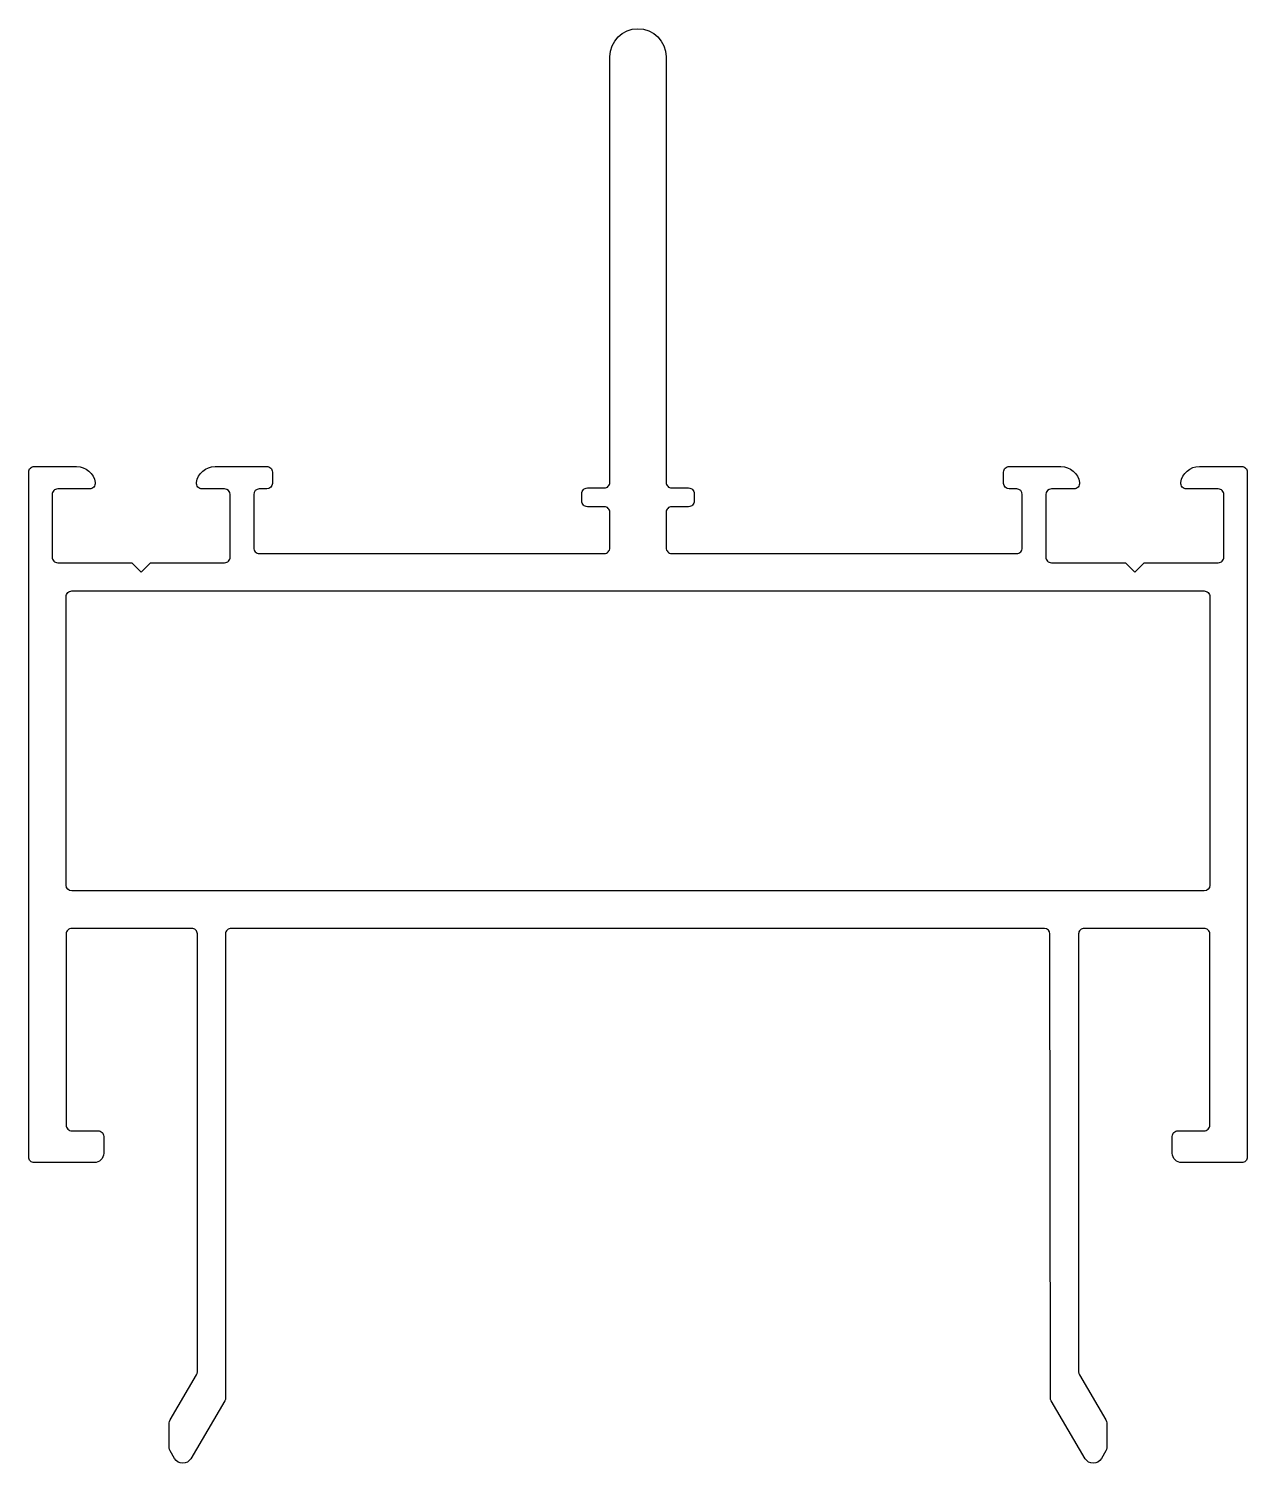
# Model space of a CAD drawing. Extents: x 700.7 to 765.7, y 503.8 to 580.4.
import ezdxf

# ---------------------------------------------------------------- set-up
doc = ezdxf.new("R2010")
doc.units = 0
doc.layers.get('0').update_dxf_attribs({"linetype": 'CONTINUOUS'})

msp = doc.modelspace()

# ---------------------------------------------------------------- linework, layer by layer
at = {"color": 0}
for points in [[(709.707, 532.06, 0.414214), (709.407, 532.36), (703.007, 532.36, 0.414214), (702.707, 532.06), (702.707, 521.86, 0.414214), (703.007, 521.56), (704.407, 521.56, -0.414214), (704.707, 521.26), (704.707, 520.36, -0.414214), (704.207, 519.86), (701.007, 519.86, -0.414214), (700.707, 520.16), (700.707, 556.703, -0.414214), (701.007, 557.003), (703.262, 557.003, -0.372825), (704.252, 556.146, -0.457766), (703.955, 555.803), (702.257, 555.803, 0.414214), (701.957, 555.503), (701.957, 552.167, 0.414214), (702.257, 551.867), (706.207, 551.867), (706.707, 551.367), (707.207, 551.867), (711.157, 551.867, 0.414214), (711.457, 552.167), (711.457, 555.503, 0.414213), (711.157, 555.803), (709.955, 555.803, -0.45685), (709.658, 556.146, -0.374039), (710.648, 557.003), (713.407, 557.003, -0.414214), (713.707, 556.703), (713.707, 556.103, -0.414211), (713.407, 555.803), (713.007, 555.803, 0.414212), (712.707, 555.503), (712.707, 552.66, 0.414215), (713.007, 552.36), (731.407, 552.36, 0.414214), (731.707, 552.66), (731.707, 554.557, 0.414214), (731.407, 554.857), (730.507, 554.857, -0.414214), (730.207, 555.157), (730.207, 555.557, -0.414214), (730.507, 555.857), (731.407, 555.857, 0.414214), (731.707, 556.157), (731.707, 578.86, -1), (734.707, 578.86), (734.707, 556.157, 0.414214), (735.007, 555.857), (735.907, 555.857, -0.414214), (736.207, 555.557), (736.207, 555.157, -0.414214), (735.907, 554.857), (735.007, 554.857, 0.414214), (734.707, 554.557), (734.707, 552.66, 0.414214), (735.007, 552.36), (753.407, 552.36, 0.414215), (753.707, 552.66), (753.707, 555.503, 0.414212), (753.407, 555.803), (753.007, 555.803, -0.414211), (752.707, 556.103), (752.707, 556.703, -0.414214), (753.007, 557.003), (755.767, 557.003, -0.372825), (756.756, 556.146, -0.456342), (756.46, 555.803), (755.257, 555.803, 0.414213), (754.957, 555.503), (754.957, 552.167, 0.414214), (755.257, 551.867), (759.207, 551.867), (759.707, 551.367), (760.207, 551.867), (764.157, 551.867, 0.414214), (764.457, 552.167), (764.457, 555.503, 0.414214), (764.157, 555.803), (762.46, 555.803, -0.45685), (762.163, 556.146, -0.375602), (763.152, 557.003), (765.407, 557.003, -0.414214), (765.707, 556.703), (765.707, 520.16, -0.414217), (765.407, 519.86), (762.207, 519.86, -0.414214), (761.707, 520.36), (761.707, 521.26, -0.414214), (762.007, 521.56), (763.407, 521.56, 0.414214), (763.707, 521.86), (763.707, 532.06, 0.414214), (763.407, 532.36), (757.007, 532.36, 0.414214), (756.707, 532.06), (756.707, 508.692, 0.13372), (756.749, 508.54), (758.166, 506.131, -0.13372), (758.207, 505.978), (758.207, 504.64, -0.131652), (758.167, 504.49), (757.924, 504.069, -0.574645), (757.06, 504.066), (755.249, 507.145, -0.133467), (755.207, 507.297), (755.183, 532.06, 0.413923), (754.883, 532.36), (711.507, 532.36, 0.414214), (711.207, 532.06), (711.207, 507.297, -0.13372), (711.166, 507.145), (709.355, 504.066, -0.574645), (708.491, 504.069), (708.247, 504.49, -0.131652), (708.207, 504.64), (708.207, 505.978, -0.13372), (708.249, 506.131), (709.666, 508.54, 0.13372), (709.707, 508.692)], [(703.007, 534.36, -0.414213), (702.707, 534.66), (702.707, 550.06, -0.414214), (703.007, 550.36), (763.407, 550.36, -0.414214), (763.707, 550.06), (763.707, 534.66, -0.414213), (763.407, 534.36)]]:
    msp.add_lwpolyline(points, format="xyb", close=True, dxfattribs=at)

doc.saveas('drawing.dxf')
